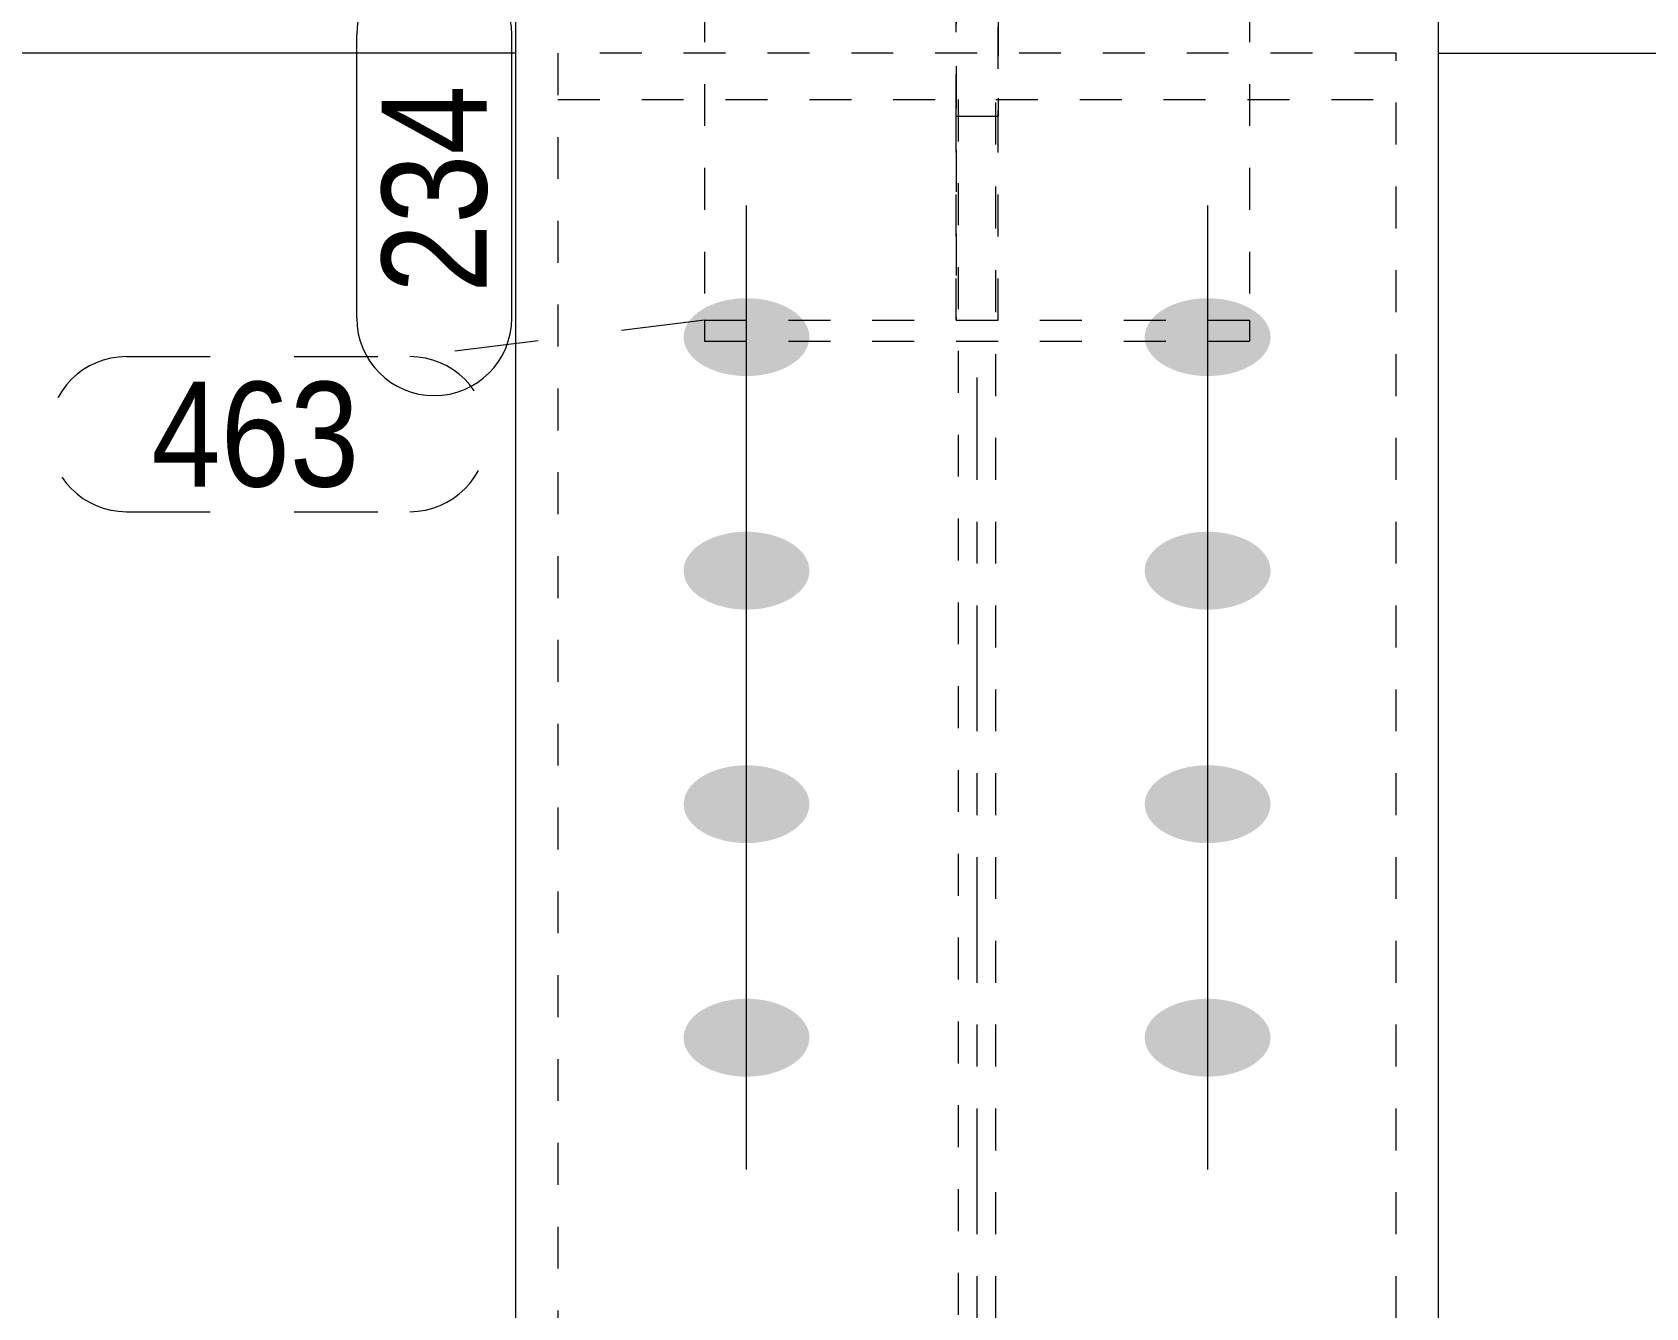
# Model space of a CAD drawing. Header units: millimetres. Extents: x 2 to 579, y 1 to 825.
# Drawn here: x 36.77 to 75.25, y 668.7 to 699.14 of the extents above; entities that cross this region are included whole.
import ezdxf

# ---------------------------------------------------------------- set-up
doc = ezdxf.new("R2010")
doc.units = ezdxf.units.MM
for name, pattern in [('XKITLINE00', [0]), ('XKITLINE01', [4, 1, -1, 1, -1]), ('XKITLINE02', [4, 2, -2]), ('XKITLINE03', [6, 3, -1, 1, -1])]:
    doc.linetypes.add(name, pattern=pattern)
for name, color, linetype, lineweight in [('Bolt', 3, 'Continuous', 0), ('Dimensions', 7, 'Continuous', 0), ('Part', 2, 'Continuous', 0), ('PartMark', 7, 'Continuous', 0)]:
    doc.layers.add(name, color=color, linetype=linetype, lineweight=lineweight)
doc.styles.add('ARIAL', font='ARIAL.TTF')

# ---------------------------------------------------------------- blocks, each defined once
blk = doc.blocks.new('*A46')
at = {"layer": 'Bolt'}
for points in [[(53.768, 690.932), (53.731, 690.933), (53.694, 690.935), (53.658, 690.937), (53.621, 690.939), (53.585, 690.942), (53.548, 690.946), (53.512, 690.95), (53.476, 690.955), (53.44, 690.96), (53.405, 690.966), (53.369, 690.972), (53.334, 690.979), (53.299, 690.986), (53.265, 690.994), (53.231, 691.003), (53.197, 691.012), (53.163, 691.021), (53.13, 691.031), (53.098, 691.042), (53.065, 691.053), (53.034, 691.064), (53.002, 691.076), (52.971, 691.089), (52.941, 691.102), (52.911, 691.115), (52.882, 691.129), (52.853, 691.143), (52.825, 691.158), (52.797, 691.173), (52.77, 691.188), (52.744, 691.204), (52.718, 691.22), (52.693, 691.237), (52.669, 691.254), (52.645, 691.272), (52.622, 691.289), (52.6, 691.308), (52.578, 691.326), (52.557, 691.345), (52.537, 691.364), (52.518, 691.383), (52.5, 691.403), (52.482, 691.423), (52.465, 691.443), (52.449, 691.464), (52.433, 691.484), (52.419, 691.505), (52.405, 691.527), (52.392, 691.548), (52.38, 691.57), (52.369, 691.591), (52.359, 691.613), (52.35, 691.635), (52.341, 691.657), (52.333, 691.68), (52.327, 691.702), (52.321, 691.725), (52.316, 691.747), (52.312, 691.77), (52.309, 691.792), (52.306, 691.815), (52.305, 691.838), (52.305, 691.861), (52.305, 691.884), (52.306, 691.906), (52.309, 691.929), (52.312, 691.952), (52.316, 691.974), (52.321, 691.997), (52.327, 692.02), (52.333, 692.042), (52.341, 692.064), (52.35, 692.086), (52.359, 692.108), (52.369, 692.13), (52.38, 692.152), (52.392, 692.174), (52.405, 692.195), (52.419, 692.216), (52.433, 692.237), (52.449, 692.258), (52.465, 692.278), (52.482, 692.299), (52.5, 692.319), (52.518, 692.338), (52.537, 692.358), (52.557, 692.377), (52.578, 692.396), (52.6, 692.414), (52.622, 692.432), (52.645, 692.45), (52.669, 692.467), (52.693, 692.484), (52.718, 692.501), (52.744, 692.517), (52.77, 692.533), (52.797, 692.549), (52.825, 692.564), (52.853, 692.579), (52.882, 692.593), (52.911, 692.607), (52.941, 692.62), (52.971, 692.633), (53.002, 692.645), (53.034, 692.657), (53.065, 692.669), (53.098, 692.68), (53.13, 692.69), (53.163, 692.7), (53.197, 692.71), (53.231, 692.719), (53.265, 692.727), (53.299, 692.735), (53.334, 692.743), (53.369, 692.749), (53.405, 692.756), (53.44, 692.762), (53.476, 692.767), (53.512, 692.772), (53.548, 692.776), (53.585, 692.779), (53.621, 692.782), (53.658, 692.785), (53.694, 692.787), (53.731, 692.788), (53.768, 692.789), (53.805, 692.789), (53.841, 692.789), (53.878, 692.788), (53.915, 692.787), (53.952, 692.785), (53.988, 692.782), (54.025, 692.779), (54.061, 692.776), (54.097, 692.772), (54.133, 692.767), (54.169, 692.762), (54.205, 692.756), (54.24, 692.749), (54.275, 692.743), (54.31, 692.735), (54.345, 692.727), (54.379, 692.719), (54.413, 692.71), (54.446, 692.7), (54.479, 692.69), (54.512, 692.68), (54.544, 692.669), (54.576, 692.657), (54.607, 692.645), (54.638, 692.633), (54.668, 692.62), (54.698, 692.607), (54.728, 692.593), (54.756, 692.579), (54.784, 692.564), (54.812, 692.549), (54.839, 692.533), (54.865, 692.517), (54.891, 692.501), (54.916, 692.484), (54.94, 692.467), (54.964, 692.45), (54.987, 692.432), (55.009, 692.414), (55.031, 692.396), (55.052, 692.377), (55.072, 692.358), (55.091, 692.338), (55.11, 692.319), (55.128, 692.299), (55.145, 692.278), (55.161, 692.258), (55.176, 692.237), (55.19, 692.216), (55.204, 692.195), (55.217, 692.174), (55.229, 692.152), (55.24, 692.13), (55.25, 692.108), (55.26, 692.086), (55.268, 692.064), (55.276, 692.042), (55.283, 692.02), (55.288, 691.997), (55.293, 691.974), (55.297, 691.952), (55.301, 691.929), (55.303, 691.906), (55.304, 691.884), (55.305, 691.861), (55.304, 691.838), (55.303, 691.815), (55.301, 691.792), (55.297, 691.77), (55.293, 691.747), (55.288, 691.725), (55.283, 691.702), (55.276, 691.68), (55.268, 691.657), (55.26, 691.635), (55.25, 691.613), (55.24, 691.591), (55.229, 691.57), (55.217, 691.548), (55.204, 691.527), (55.19, 691.505), (55.176, 691.484), (55.161, 691.464), (55.145, 691.443), (55.128, 691.423), (55.11, 691.403), (55.091, 691.383), (55.072, 691.364), (55.052, 691.345), (55.031, 691.326), (55.009, 691.308), (54.987, 691.289), (54.964, 691.272), (54.94, 691.254), (54.916, 691.237), (54.891, 691.22), (54.865, 691.204), (54.839, 691.188), (54.812, 691.173), (54.784, 691.158), (54.756, 691.143), (54.728, 691.129), (54.698, 691.115), (54.668, 691.102), (54.638, 691.089), (54.607, 691.076), (54.576, 691.064), (54.544, 691.053), (54.512, 691.042), (54.479, 691.031), (54.446, 691.021), (54.413, 691.012), (54.379, 691.003), (54.345, 690.994), (54.31, 690.986), (54.275, 690.979), (54.24, 690.972), (54.205, 690.966), (54.169, 690.96), (54.133, 690.955), (54.097, 690.95), (54.061, 690.946), (54.025, 690.942), (53.988, 690.939), (53.952, 690.937), (53.915, 690.935), (53.878, 690.933), (53.841, 690.932), (53.805, 690.932)], [(64.768, 690.932), (64.731, 690.933), (64.694, 690.935), (64.658, 690.937), (64.621, 690.939), (64.585, 690.942), (64.548, 690.946), (64.512, 690.95), (64.476, 690.955), (64.44, 690.96), (64.405, 690.966), (64.369, 690.972), (64.334, 690.979), (64.299, 690.986), (64.265, 690.994), (64.231, 691.003), (64.197, 691.012), (64.163, 691.021), (64.13, 691.031), (64.098, 691.042), (64.065, 691.053), (64.034, 691.064), (64.002, 691.076), (63.971, 691.089), (63.941, 691.102), (63.911, 691.115), (63.882, 691.129), (63.853, 691.143), (63.825, 691.158), (63.797, 691.173), (63.77, 691.188), (63.744, 691.204), (63.718, 691.22), (63.693, 691.237), (63.669, 691.254), (63.645, 691.272), (63.622, 691.289), (63.6, 691.308), (63.578, 691.326), (63.557, 691.345), (63.537, 691.364), (63.518, 691.383), (63.5, 691.403), (63.482, 691.423), (63.465, 691.443), (63.449, 691.464), (63.433, 691.484), (63.419, 691.505), (63.405, 691.527), (63.392, 691.548), (63.38, 691.57), (63.369, 691.591), (63.359, 691.613), (63.35, 691.635), (63.341, 691.657), (63.333, 691.68), (63.327, 691.702), (63.321, 691.725), (63.316, 691.747), (63.312, 691.77), (63.309, 691.792), (63.306, 691.815), (63.305, 691.838), (63.305, 691.861), (63.305, 691.884), (63.306, 691.906), (63.309, 691.929), (63.312, 691.952), (63.316, 691.974), (63.321, 691.997), (63.327, 692.02), (63.333, 692.042), (63.341, 692.064), (63.35, 692.086), (63.359, 692.108), (63.369, 692.13), (63.38, 692.152), (63.392, 692.174), (63.405, 692.195), (63.419, 692.216), (63.433, 692.237), (63.449, 692.258), (63.465, 692.278), (63.482, 692.299), (63.5, 692.319), (63.518, 692.338), (63.537, 692.358), (63.557, 692.377), (63.578, 692.396), (63.6, 692.414), (63.622, 692.432), (63.645, 692.45), (63.669, 692.467), (63.693, 692.484), (63.718, 692.501), (63.744, 692.517), (63.77, 692.533), (63.797, 692.549), (63.825, 692.564), (63.853, 692.579), (63.882, 692.593), (63.911, 692.607), (63.941, 692.62), (63.971, 692.633), (64.002, 692.645), (64.034, 692.657), (64.065, 692.669), (64.098, 692.68), (64.13, 692.69), (64.163, 692.7), (64.197, 692.71), (64.231, 692.719), (64.265, 692.727), (64.299, 692.735), (64.334, 692.743), (64.369, 692.749), (64.405, 692.756), (64.44, 692.762), (64.476, 692.767), (64.512, 692.772), (64.548, 692.776), (64.585, 692.779), (64.621, 692.782), (64.658, 692.785), (64.694, 692.787), (64.731, 692.788), (64.768, 692.789), (64.805, 692.789), (64.841, 692.789), (64.878, 692.788), (64.915, 692.787), (64.952, 692.785), (64.988, 692.782), (65.025, 692.779), (65.061, 692.776), (65.097, 692.772), (65.133, 692.767), (65.169, 692.762), (65.205, 692.756), (65.24, 692.749), (65.275, 692.743), (65.31, 692.735), (65.345, 692.727), (65.379, 692.719), (65.413, 692.71), (65.446, 692.7), (65.479, 692.69), (65.512, 692.68), (65.544, 692.669), (65.576, 692.657), (65.607, 692.645), (65.638, 692.633), (65.668, 692.62), (65.698, 692.607), (65.728, 692.593), (65.756, 692.579), (65.784, 692.564), (65.812, 692.549), (65.839, 692.533), (65.865, 692.517), (65.891, 692.501), (65.916, 692.484), (65.94, 692.467), (65.964, 692.45), (65.987, 692.432), (66.009, 692.414), (66.031, 692.396), (66.052, 692.377), (66.072, 692.358), (66.091, 692.338), (66.11, 692.319), (66.128, 692.299), (66.145, 692.278), (66.161, 692.258), (66.176, 692.237), (66.19, 692.216), (66.204, 692.195), (66.217, 692.174), (66.229, 692.152), (66.24, 692.13), (66.25, 692.108), (66.26, 692.086), (66.268, 692.064), (66.276, 692.042), (66.283, 692.02), (66.288, 691.997), (66.293, 691.974), (66.297, 691.952), (66.301, 691.929), (66.303, 691.906), (66.304, 691.884), (66.305, 691.861), (66.304, 691.838), (66.303, 691.815), (66.301, 691.792), (66.297, 691.77), (66.293, 691.747), (66.288, 691.725), (66.283, 691.702), (66.276, 691.68), (66.268, 691.657), (66.26, 691.635), (66.25, 691.613), (66.24, 691.591), (66.229, 691.57), (66.217, 691.548), (66.204, 691.527), (66.19, 691.505), (66.176, 691.484), (66.161, 691.464), (66.145, 691.443), (66.128, 691.423), (66.11, 691.403), (66.091, 691.383), (66.072, 691.364), (66.052, 691.345), (66.031, 691.326), (66.009, 691.308), (65.987, 691.289), (65.964, 691.272), (65.94, 691.254), (65.916, 691.237), (65.891, 691.22), (65.865, 691.204), (65.839, 691.188), (65.812, 691.173), (65.784, 691.158), (65.756, 691.143), (65.728, 691.129), (65.698, 691.115), (65.668, 691.102), (65.638, 691.089), (65.607, 691.076), (65.576, 691.064), (65.544, 691.053), (65.512, 691.042), (65.479, 691.031), (65.446, 691.021), (65.413, 691.012), (65.379, 691.003), (65.345, 690.994), (65.31, 690.986), (65.275, 690.979), (65.24, 690.972), (65.205, 690.966), (65.169, 690.96), (65.133, 690.955), (65.097, 690.95), (65.061, 690.946), (65.025, 690.942), (64.988, 690.939), (64.952, 690.937), (64.915, 690.935), (64.878, 690.933), (64.841, 690.932), (64.805, 690.932)], [(53.768, 685.361), (53.731, 685.361), (53.694, 685.363), (53.658, 685.365), (53.621, 685.367), (53.585, 685.37), (53.548, 685.374), (53.512, 685.378), (53.476, 685.383), (53.44, 685.388), (53.405, 685.394), (53.369, 685.4), (53.334, 685.407), (53.299, 685.415), (53.265, 685.423), (53.231, 685.431), (53.197, 685.44), (53.163, 685.449), (53.13, 685.459), (53.098, 685.47), (53.065, 685.481), (53.034, 685.492), (53.002, 685.504), (52.971, 685.517), (52.941, 685.53), (52.911, 685.543), (52.882, 685.557), (52.853, 685.571), (52.825, 685.586), (52.797, 685.601), (52.77, 685.616), (52.744, 685.632), (52.718, 685.649), (52.693, 685.665), (52.669, 685.682), (52.645, 685.7), (52.622, 685.718), (52.6, 685.736), (52.578, 685.754), (52.557, 685.773), (52.537, 685.792), (52.518, 685.812), (52.5, 685.831), (52.482, 685.851), (52.465, 685.871), (52.449, 685.892), (52.433, 685.913), (52.419, 685.934), (52.405, 685.955), (52.392, 685.976), (52.38, 685.998), (52.369, 686.019), (52.359, 686.041), (52.35, 686.063), (52.341, 686.085), (52.333, 686.108), (52.327, 686.13), (52.321, 686.153), (52.316, 686.175), (52.312, 686.198), (52.309, 686.221), (52.306, 686.243), (52.305, 686.266), (52.305, 686.289), (52.305, 686.312), (52.306, 686.334), (52.309, 686.357), (52.312, 686.38), (52.316, 686.403), (52.321, 686.425), (52.327, 686.448), (52.333, 686.47), (52.341, 686.492), (52.35, 686.515), (52.359, 686.537), (52.369, 686.559), (52.38, 686.58), (52.392, 686.602), (52.405, 686.623), (52.419, 686.644), (52.433, 686.665), (52.449, 686.686), (52.465, 686.706), (52.482, 686.727), (52.5, 686.747), (52.518, 686.766), (52.537, 686.786), (52.557, 686.805), (52.578, 686.824), (52.6, 686.842), (52.622, 686.86), (52.645, 686.878), (52.669, 686.895), (52.693, 686.913), (52.718, 686.929), (52.744, 686.946), (52.77, 686.962), (52.797, 686.977), (52.825, 686.992), (52.853, 687.007), (52.882, 687.021), (52.911, 687.035), (52.941, 687.048), (52.971, 687.061), (53.002, 687.074), (53.034, 687.085), (53.065, 687.097), (53.098, 687.108), (53.13, 687.118), (53.163, 687.128), (53.197, 687.138), (53.231, 687.147), (53.265, 687.155), (53.299, 687.163), (53.334, 687.171), (53.369, 687.178), (53.405, 687.184), (53.44, 687.19), (53.476, 687.195), (53.512, 687.2), (53.548, 687.204), (53.585, 687.208), (53.621, 687.211), (53.658, 687.213), (53.694, 687.215), (53.731, 687.216), (53.768, 687.217), (53.805, 687.218), (53.841, 687.217), (53.878, 687.216), (53.915, 687.215), (53.952, 687.213), (53.988, 687.211), (54.025, 687.208), (54.061, 687.204), (54.097, 687.2), (54.133, 687.195), (54.169, 687.19), (54.205, 687.184), (54.24, 687.178), (54.275, 687.171), (54.31, 687.163), (54.345, 687.155), (54.379, 687.147), (54.413, 687.138), (54.446, 687.128), (54.479, 687.118), (54.512, 687.108), (54.544, 687.097), (54.576, 687.085), (54.607, 687.074), (54.638, 687.061), (54.668, 687.048), (54.698, 687.035), (54.728, 687.021), (54.756, 687.007), (54.784, 686.992), (54.812, 686.977), (54.839, 686.962), (54.865, 686.946), (54.891, 686.929), (54.916, 686.913), (54.94, 686.895), (54.964, 686.878), (54.987, 686.86), (55.009, 686.842), (55.031, 686.824), (55.052, 686.805), (55.072, 686.786), (55.091, 686.766), (55.11, 686.747), (55.128, 686.727), (55.145, 686.706), (55.161, 686.686), (55.176, 686.665), (55.19, 686.644), (55.204, 686.623), (55.217, 686.602), (55.229, 686.58), (55.24, 686.559), (55.25, 686.537), (55.26, 686.515), (55.268, 686.492), (55.276, 686.47), (55.283, 686.448), (55.288, 686.425), (55.293, 686.403), (55.297, 686.38), (55.301, 686.357), (55.303, 686.334), (55.304, 686.312), (55.305, 686.289), (55.304, 686.266), (55.303, 686.243), (55.301, 686.221), (55.297, 686.198), (55.293, 686.175), (55.288, 686.153), (55.283, 686.13), (55.276, 686.108), (55.268, 686.085), (55.26, 686.063), (55.25, 686.041), (55.24, 686.019), (55.229, 685.998), (55.217, 685.976), (55.204, 685.955), (55.19, 685.934), (55.176, 685.913), (55.161, 685.892), (55.145, 685.871), (55.128, 685.851), (55.11, 685.831), (55.091, 685.812), (55.072, 685.792), (55.052, 685.773), (55.031, 685.754), (55.009, 685.736), (54.987, 685.718), (54.964, 685.7), (54.94, 685.682), (54.916, 685.665), (54.891, 685.649), (54.865, 685.632), (54.839, 685.616), (54.812, 685.601), (54.784, 685.586), (54.756, 685.571), (54.728, 685.557), (54.698, 685.543), (54.668, 685.53), (54.638, 685.517), (54.607, 685.504), (54.576, 685.492), (54.544, 685.481), (54.512, 685.47), (54.479, 685.459), (54.446, 685.449), (54.413, 685.44), (54.379, 685.431), (54.345, 685.423), (54.31, 685.415), (54.275, 685.407), (54.24, 685.4), (54.205, 685.394), (54.169, 685.388), (54.133, 685.383), (54.097, 685.378), (54.061, 685.374), (54.025, 685.37), (53.988, 685.367), (53.952, 685.365), (53.915, 685.363), (53.878, 685.361), (53.841, 685.361), (53.805, 685.36)], [(64.768, 685.361), (64.731, 685.361), (64.694, 685.363), (64.658, 685.365), (64.621, 685.367), (64.585, 685.37), (64.548, 685.374), (64.512, 685.378), (64.476, 685.383), (64.44, 685.388), (64.405, 685.394), (64.369, 685.4), (64.334, 685.407), (64.299, 685.415), (64.265, 685.423), (64.231, 685.431), (64.197, 685.44), (64.163, 685.449), (64.13, 685.459), (64.098, 685.47), (64.065, 685.481), (64.034, 685.492), (64.002, 685.504), (63.971, 685.517), (63.941, 685.53), (63.911, 685.543), (63.882, 685.557), (63.853, 685.571), (63.825, 685.586), (63.797, 685.601), (63.77, 685.616), (63.744, 685.632), (63.718, 685.649), (63.693, 685.665), (63.669, 685.682), (63.645, 685.7), (63.622, 685.718), (63.6, 685.736), (63.578, 685.754), (63.557, 685.773), (63.537, 685.792), (63.518, 685.812), (63.5, 685.831), (63.482, 685.851), (63.465, 685.871), (63.449, 685.892), (63.433, 685.913), (63.419, 685.934), (63.405, 685.955), (63.392, 685.976), (63.38, 685.998), (63.369, 686.019), (63.359, 686.041), (63.35, 686.063), (63.341, 686.085), (63.333, 686.108), (63.327, 686.13), (63.321, 686.153), (63.316, 686.175), (63.312, 686.198), (63.309, 686.221), (63.306, 686.243), (63.305, 686.266), (63.305, 686.289), (63.305, 686.312), (63.306, 686.334), (63.309, 686.357), (63.312, 686.38), (63.316, 686.403), (63.321, 686.425), (63.327, 686.448), (63.333, 686.47), (63.341, 686.492), (63.35, 686.515), (63.359, 686.537), (63.369, 686.559), (63.38, 686.58), (63.392, 686.602), (63.405, 686.623), (63.419, 686.644), (63.433, 686.665), (63.449, 686.686), (63.465, 686.706), (63.482, 686.727), (63.5, 686.747), (63.518, 686.766), (63.537, 686.786), (63.557, 686.805), (63.578, 686.824), (63.6, 686.842), (63.622, 686.86), (63.645, 686.878), (63.669, 686.895), (63.693, 686.913), (63.718, 686.929), (63.744, 686.946), (63.77, 686.962), (63.797, 686.977), (63.825, 686.992), (63.853, 687.007), (63.882, 687.021), (63.911, 687.035), (63.941, 687.048), (63.971, 687.061), (64.002, 687.074), (64.034, 687.085), (64.065, 687.097), (64.098, 687.108), (64.13, 687.118), (64.163, 687.128), (64.197, 687.138), (64.231, 687.147), (64.265, 687.155), (64.299, 687.163), (64.334, 687.171), (64.369, 687.178), (64.405, 687.184), (64.44, 687.19), (64.476, 687.195), (64.512, 687.2), (64.548, 687.204), (64.585, 687.208), (64.621, 687.211), (64.658, 687.213), (64.694, 687.215), (64.731, 687.216), (64.768, 687.217), (64.805, 687.218), (64.841, 687.217), (64.878, 687.216), (64.915, 687.215), (64.952, 687.213), (64.988, 687.211), (65.025, 687.208), (65.061, 687.204), (65.097, 687.2), (65.133, 687.195), (65.169, 687.19), (65.205, 687.184), (65.24, 687.178), (65.275, 687.171), (65.31, 687.163), (65.345, 687.155), (65.379, 687.147), (65.413, 687.138), (65.446, 687.128), (65.479, 687.118), (65.512, 687.108), (65.544, 687.097), (65.576, 687.085), (65.607, 687.074), (65.638, 687.061), (65.668, 687.048), (65.698, 687.035), (65.728, 687.021), (65.756, 687.007), (65.784, 686.992), (65.812, 686.977), (65.839, 686.962), (65.865, 686.946), (65.891, 686.929), (65.916, 686.913), (65.94, 686.895), (65.964, 686.878), (65.987, 686.86), (66.009, 686.842), (66.031, 686.824), (66.052, 686.805), (66.072, 686.786), (66.091, 686.766), (66.11, 686.747), (66.128, 686.727), (66.145, 686.706), (66.161, 686.686), (66.176, 686.665), (66.19, 686.644), (66.204, 686.623), (66.217, 686.602), (66.229, 686.58), (66.24, 686.559), (66.25, 686.537), (66.26, 686.515), (66.268, 686.492), (66.276, 686.47), (66.283, 686.448), (66.288, 686.425), (66.293, 686.403), (66.297, 686.38), (66.301, 686.357), (66.303, 686.334), (66.304, 686.312), (66.305, 686.289), (66.304, 686.266), (66.303, 686.243), (66.301, 686.221), (66.297, 686.198), (66.293, 686.175), (66.288, 686.153), (66.283, 686.13), (66.276, 686.108), (66.268, 686.085), (66.26, 686.063), (66.25, 686.041), (66.24, 686.019), (66.229, 685.998), (66.217, 685.976), (66.204, 685.955), (66.19, 685.934), (66.176, 685.913), (66.161, 685.892), (66.145, 685.871), (66.128, 685.851), (66.11, 685.831), (66.091, 685.812), (66.072, 685.792), (66.052, 685.773), (66.031, 685.754), (66.009, 685.736), (65.987, 685.718), (65.964, 685.7), (65.94, 685.682), (65.916, 685.665), (65.891, 685.649), (65.865, 685.632), (65.839, 685.616), (65.812, 685.601), (65.784, 685.586), (65.756, 685.571), (65.728, 685.557), (65.698, 685.543), (65.668, 685.53), (65.638, 685.517), (65.607, 685.504), (65.576, 685.492), (65.544, 685.481), (65.512, 685.47), (65.479, 685.459), (65.446, 685.449), (65.413, 685.44), (65.379, 685.431), (65.345, 685.423), (65.31, 685.415), (65.275, 685.407), (65.24, 685.4), (65.205, 685.394), (65.169, 685.388), (65.133, 685.383), (65.097, 685.378), (65.061, 685.374), (65.025, 685.37), (64.988, 685.367), (64.952, 685.365), (64.915, 685.363), (64.878, 685.361), (64.841, 685.361), (64.805, 685.36)], [(53.768, 679.789), (53.731, 679.79), (53.694, 679.791), (53.658, 679.793), (53.621, 679.795), (53.585, 679.798), (53.548, 679.802), (53.512, 679.806), (53.476, 679.811), (53.44, 679.816), (53.405, 679.822), (53.369, 679.828), (53.334, 679.835), (53.299, 679.843), (53.265, 679.851), (53.231, 679.859), (53.197, 679.868), (53.163, 679.878), (53.13, 679.888), (53.098, 679.898), (53.065, 679.909), (53.034, 679.921), (53.002, 679.932), (52.971, 679.945), (52.941, 679.958), (52.911, 679.971), (52.882, 679.985), (52.853, 679.999), (52.825, 680.014), (52.797, 680.029), (52.77, 680.044), (52.744, 680.06), (52.718, 680.077), (52.693, 680.093), (52.669, 680.11), (52.645, 680.128), (52.622, 680.146), (52.6, 680.164), (52.578, 680.182), (52.557, 680.201), (52.537, 680.22), (52.518, 680.24), (52.5, 680.259), (52.482, 680.279), (52.465, 680.3), (52.449, 680.32), (52.433, 680.341), (52.419, 680.362), (52.405, 680.383), (52.392, 680.404), (52.38, 680.426), (52.369, 680.447), (52.359, 680.469), (52.35, 680.491), (52.341, 680.514), (52.333, 680.536), (52.327, 680.558), (52.321, 680.581), (52.316, 680.603), (52.312, 680.626), (52.309, 680.649), (52.306, 680.671), (52.305, 680.694), (52.305, 680.717), (52.305, 680.74), (52.306, 680.763), (52.309, 680.785), (52.312, 680.808), (52.316, 680.831), (52.321, 680.853), (52.327, 680.876), (52.333, 680.898), (52.341, 680.921), (52.35, 680.943), (52.359, 680.965), (52.369, 680.987), (52.38, 681.008), (52.392, 681.03), (52.405, 681.051), (52.419, 681.072), (52.433, 681.093), (52.449, 681.114), (52.465, 681.135), (52.482, 681.155), (52.5, 681.175), (52.518, 681.194), (52.537, 681.214), (52.557, 681.233), (52.578, 681.252), (52.6, 681.27), (52.622, 681.288), (52.645, 681.306), (52.669, 681.324), (52.693, 681.341), (52.718, 681.357), (52.744, 681.374), (52.77, 681.39), (52.797, 681.405), (52.825, 681.42), (52.853, 681.435), (52.882, 681.449), (52.911, 681.463), (52.941, 681.476), (52.971, 681.489), (53.002, 681.502), (53.034, 681.514), (53.065, 681.525), (53.098, 681.536), (53.13, 681.547), (53.163, 681.557), (53.197, 681.566), (53.231, 681.575), (53.265, 681.583), (53.299, 681.591), (53.334, 681.599), (53.369, 681.606), (53.405, 681.612), (53.44, 681.618), (53.476, 681.623), (53.512, 681.628), (53.548, 681.632), (53.585, 681.636), (53.621, 681.639), (53.658, 681.641), (53.694, 681.643), (53.731, 681.645), (53.768, 681.645), (53.805, 681.646), (53.841, 681.645), (53.878, 681.645), (53.915, 681.643), (53.952, 681.641), (53.988, 681.639), (54.025, 681.636), (54.061, 681.632), (54.097, 681.628), (54.133, 681.623), (54.169, 681.618), (54.205, 681.612), (54.24, 681.606), (54.275, 681.599), (54.31, 681.591), (54.345, 681.583), (54.379, 681.575), (54.413, 681.566), (54.446, 681.557), (54.479, 681.547), (54.512, 681.536), (54.544, 681.525), (54.576, 681.514), (54.607, 681.502), (54.638, 681.489), (54.668, 681.476), (54.698, 681.463), (54.728, 681.449), (54.756, 681.435), (54.784, 681.42), (54.812, 681.405), (54.839, 681.39), (54.865, 681.374), (54.891, 681.357), (54.916, 681.341), (54.94, 681.324), (54.964, 681.306), (54.987, 681.288), (55.009, 681.27), (55.031, 681.252), (55.052, 681.233), (55.072, 681.214), (55.091, 681.194), (55.11, 681.175), (55.128, 681.155), (55.145, 681.135), (55.161, 681.114), (55.176, 681.093), (55.19, 681.072), (55.204, 681.051), (55.217, 681.03), (55.229, 681.008), (55.24, 680.987), (55.25, 680.965), (55.26, 680.943), (55.268, 680.921), (55.276, 680.898), (55.283, 680.876), (55.288, 680.853), (55.293, 680.831), (55.297, 680.808), (55.301, 680.785), (55.303, 680.763), (55.304, 680.74), (55.305, 680.717), (55.304, 680.694), (55.303, 680.671), (55.301, 680.649), (55.297, 680.626), (55.293, 680.603), (55.288, 680.581), (55.283, 680.558), (55.276, 680.536), (55.268, 680.514), (55.26, 680.491), (55.25, 680.469), (55.24, 680.447), (55.229, 680.426), (55.217, 680.404), (55.204, 680.383), (55.19, 680.362), (55.176, 680.341), (55.161, 680.32), (55.145, 680.3), (55.128, 680.279), (55.11, 680.259), (55.091, 680.24), (55.072, 680.22), (55.052, 680.201), (55.031, 680.182), (55.009, 680.164), (54.987, 680.146), (54.964, 680.128), (54.94, 680.11), (54.916, 680.093), (54.891, 680.077), (54.865, 680.06), (54.839, 680.044), (54.812, 680.029), (54.784, 680.014), (54.756, 679.999), (54.728, 679.985), (54.698, 679.971), (54.668, 679.958), (54.638, 679.945), (54.607, 679.932), (54.576, 679.921), (54.544, 679.909), (54.512, 679.898), (54.479, 679.888), (54.446, 679.878), (54.413, 679.868), (54.379, 679.859), (54.345, 679.851), (54.31, 679.843), (54.275, 679.835), (54.24, 679.828), (54.205, 679.822), (54.169, 679.816), (54.133, 679.811), (54.097, 679.806), (54.061, 679.802), (54.025, 679.798), (53.988, 679.795), (53.952, 679.793), (53.915, 679.791), (53.878, 679.79), (53.841, 679.789), (53.805, 679.788)], [(64.768, 679.789), (64.731, 679.79), (64.694, 679.791), (64.658, 679.793), (64.621, 679.795), (64.585, 679.798), (64.548, 679.802), (64.512, 679.806), (64.476, 679.811), (64.44, 679.816), (64.405, 679.822), (64.369, 679.828), (64.334, 679.835), (64.299, 679.843), (64.265, 679.851), (64.231, 679.859), (64.197, 679.868), (64.163, 679.878), (64.13, 679.888), (64.098, 679.898), (64.065, 679.909), (64.034, 679.921), (64.002, 679.932), (63.971, 679.945), (63.941, 679.958), (63.911, 679.971), (63.882, 679.985), (63.853, 679.999), (63.825, 680.014), (63.797, 680.029), (63.77, 680.044), (63.744, 680.06), (63.718, 680.077), (63.693, 680.093), (63.669, 680.11), (63.645, 680.128), (63.622, 680.146), (63.6, 680.164), (63.578, 680.182), (63.557, 680.201), (63.537, 680.22), (63.518, 680.24), (63.5, 680.259), (63.482, 680.279), (63.465, 680.3), (63.449, 680.32), (63.433, 680.341), (63.419, 680.362), (63.405, 680.383), (63.392, 680.404), (63.38, 680.426), (63.369, 680.447), (63.359, 680.469), (63.35, 680.491), (63.341, 680.514), (63.333, 680.536), (63.327, 680.558), (63.321, 680.581), (63.316, 680.603), (63.312, 680.626), (63.309, 680.649), (63.306, 680.671), (63.305, 680.694), (63.305, 680.717), (63.305, 680.74), (63.306, 680.763), (63.309, 680.785), (63.312, 680.808), (63.316, 680.831), (63.321, 680.853), (63.327, 680.876), (63.333, 680.898), (63.341, 680.921), (63.35, 680.943), (63.359, 680.965), (63.369, 680.987), (63.38, 681.008), (63.392, 681.03), (63.405, 681.051), (63.419, 681.072), (63.433, 681.093), (63.449, 681.114), (63.465, 681.135), (63.482, 681.155), (63.5, 681.175), (63.518, 681.194), (63.537, 681.214), (63.557, 681.233), (63.578, 681.252), (63.6, 681.27), (63.622, 681.288), (63.645, 681.306), (63.669, 681.324), (63.693, 681.341), (63.718, 681.357), (63.744, 681.374), (63.77, 681.39), (63.797, 681.405), (63.825, 681.42), (63.853, 681.435), (63.882, 681.449), (63.911, 681.463), (63.941, 681.476), (63.971, 681.489), (64.002, 681.502), (64.034, 681.514), (64.065, 681.525), (64.098, 681.536), (64.13, 681.547), (64.163, 681.557), (64.197, 681.566), (64.231, 681.575), (64.265, 681.583), (64.299, 681.591), (64.334, 681.599), (64.369, 681.606), (64.405, 681.612), (64.44, 681.618), (64.476, 681.623), (64.512, 681.628), (64.548, 681.632), (64.585, 681.636), (64.621, 681.639), (64.658, 681.641), (64.694, 681.643), (64.731, 681.645), (64.768, 681.645), (64.805, 681.646), (64.841, 681.645), (64.878, 681.645), (64.915, 681.643), (64.952, 681.641), (64.988, 681.639), (65.025, 681.636), (65.061, 681.632), (65.097, 681.628), (65.133, 681.623), (65.169, 681.618), (65.205, 681.612), (65.24, 681.606), (65.275, 681.599), (65.31, 681.591), (65.345, 681.583), (65.379, 681.575), (65.413, 681.566), (65.446, 681.557), (65.479, 681.547), (65.512, 681.536), (65.544, 681.525), (65.576, 681.514), (65.607, 681.502), (65.638, 681.489), (65.668, 681.476), (65.698, 681.463), (65.728, 681.449), (65.756, 681.435), (65.784, 681.42), (65.812, 681.405), (65.839, 681.39), (65.865, 681.374), (65.891, 681.357), (65.916, 681.341), (65.94, 681.324), (65.964, 681.306), (65.987, 681.288), (66.009, 681.27), (66.031, 681.252), (66.052, 681.233), (66.072, 681.214), (66.091, 681.194), (66.11, 681.175), (66.128, 681.155), (66.145, 681.135), (66.161, 681.114), (66.176, 681.093), (66.19, 681.072), (66.204, 681.051), (66.217, 681.03), (66.229, 681.008), (66.24, 680.987), (66.25, 680.965), (66.26, 680.943), (66.268, 680.921), (66.276, 680.898), (66.283, 680.876), (66.288, 680.853), (66.293, 680.831), (66.297, 680.808), (66.301, 680.785), (66.303, 680.763), (66.304, 680.74), (66.305, 680.717), (66.304, 680.694), (66.303, 680.671), (66.301, 680.649), (66.297, 680.626), (66.293, 680.603), (66.288, 680.581), (66.283, 680.558), (66.276, 680.536), (66.268, 680.514), (66.26, 680.491), (66.25, 680.469), (66.24, 680.447), (66.229, 680.426), (66.217, 680.404), (66.204, 680.383), (66.19, 680.362), (66.176, 680.341), (66.161, 680.32), (66.145, 680.3), (66.128, 680.279), (66.11, 680.259), (66.091, 680.24), (66.072, 680.22), (66.052, 680.201), (66.031, 680.182), (66.009, 680.164), (65.987, 680.146), (65.964, 680.128), (65.94, 680.11), (65.916, 680.093), (65.891, 680.077), (65.865, 680.06), (65.839, 680.044), (65.812, 680.029), (65.784, 680.014), (65.756, 679.999), (65.728, 679.985), (65.698, 679.971), (65.668, 679.958), (65.638, 679.945), (65.607, 679.932), (65.576, 679.921), (65.544, 679.909), (65.512, 679.898), (65.479, 679.888), (65.446, 679.878), (65.413, 679.868), (65.379, 679.859), (65.345, 679.851), (65.31, 679.843), (65.275, 679.835), (65.24, 679.828), (65.205, 679.822), (65.169, 679.816), (65.133, 679.811), (65.097, 679.806), (65.061, 679.802), (65.025, 679.798), (64.988, 679.795), (64.952, 679.793), (64.915, 679.791), (64.878, 679.79), (64.841, 679.789), (64.805, 679.788)], [(53.768, 674.217), (53.731, 674.218), (53.694, 674.219), (53.658, 674.221), (53.621, 674.224), (53.585, 674.227), (53.548, 674.23), (53.512, 674.234), (53.476, 674.239), (53.44, 674.244), (53.405, 674.25), (53.369, 674.257), (53.334, 674.263), (53.299, 674.271), (53.265, 674.279), (53.231, 674.287), (53.197, 674.296), (53.163, 674.306), (53.13, 674.316), (53.098, 674.326), (53.065, 674.337), (53.034, 674.349), (53.002, 674.361), (52.971, 674.373), (52.941, 674.386), (52.911, 674.399), (52.882, 674.413), (52.853, 674.427), (52.825, 674.442), (52.797, 674.457), (52.77, 674.473), (52.744, 674.489), (52.718, 674.505), (52.693, 674.522), (52.669, 674.539), (52.645, 674.556), (52.622, 674.574), (52.6, 674.592), (52.578, 674.61), (52.557, 674.629), (52.537, 674.648), (52.518, 674.668), (52.5, 674.687), (52.482, 674.707), (52.465, 674.728), (52.449, 674.748), (52.433, 674.769), (52.419, 674.79), (52.405, 674.811), (52.392, 674.832), (52.38, 674.854), (52.369, 674.876), (52.359, 674.898), (52.35, 674.92), (52.341, 674.942), (52.333, 674.964), (52.327, 674.986), (52.321, 675.009), (52.316, 675.032), (52.312, 675.054), (52.309, 675.077), (52.306, 675.1), (52.305, 675.122), (52.305, 675.145), (52.305, 675.168), (52.306, 675.191), (52.309, 675.213), (52.312, 675.236), (52.316, 675.259), (52.321, 675.281), (52.327, 675.304), (52.333, 675.326), (52.341, 675.349), (52.35, 675.371), (52.359, 675.393), (52.369, 675.415), (52.38, 675.436), (52.392, 675.458), (52.405, 675.479), (52.419, 675.501), (52.433, 675.522), (52.449, 675.542), (52.465, 675.563), (52.482, 675.583), (52.5, 675.603), (52.518, 675.623), (52.537, 675.642), (52.557, 675.661), (52.578, 675.68), (52.6, 675.698), (52.622, 675.717), (52.645, 675.734), (52.669, 675.752), (52.693, 675.769), (52.718, 675.786), (52.744, 675.802), (52.77, 675.818), (52.797, 675.833), (52.825, 675.848), (52.853, 675.863), (52.882, 675.877), (52.911, 675.891), (52.941, 675.904), (52.971, 675.917), (53.002, 675.93), (53.034, 675.942), (53.065, 675.953), (53.098, 675.964), (53.13, 675.975), (53.163, 675.985), (53.197, 675.994), (53.231, 676.003), (53.265, 676.012), (53.299, 676.02), (53.334, 676.027), (53.369, 676.034), (53.405, 676.04), (53.44, 676.046), (53.476, 676.051), (53.512, 676.056), (53.548, 676.06), (53.585, 676.064), (53.621, 676.067), (53.658, 676.069), (53.694, 676.071), (53.731, 676.073), (53.768, 676.074), (53.805, 676.074), (53.841, 676.074), (53.878, 676.073), (53.915, 676.071), (53.952, 676.069), (53.988, 676.067), (54.025, 676.064), (54.061, 676.06), (54.097, 676.056), (54.133, 676.051), (54.169, 676.046), (54.205, 676.04), (54.24, 676.034), (54.275, 676.027), (54.31, 676.02), (54.345, 676.012), (54.379, 676.003), (54.413, 675.994), (54.446, 675.985), (54.479, 675.975), (54.512, 675.964), (54.544, 675.953), (54.576, 675.942), (54.607, 675.93), (54.638, 675.917), (54.668, 675.904), (54.698, 675.891), (54.728, 675.877), (54.756, 675.863), (54.784, 675.848), (54.812, 675.833), (54.839, 675.818), (54.865, 675.802), (54.891, 675.786), (54.916, 675.769), (54.94, 675.752), (54.964, 675.734), (54.987, 675.717), (55.009, 675.698), (55.031, 675.68), (55.052, 675.661), (55.072, 675.642), (55.091, 675.623), (55.11, 675.603), (55.128, 675.583), (55.145, 675.563), (55.161, 675.542), (55.176, 675.522), (55.19, 675.501), (55.204, 675.479), (55.217, 675.458), (55.229, 675.436), (55.24, 675.415), (55.25, 675.393), (55.26, 675.371), (55.268, 675.349), (55.276, 675.326), (55.283, 675.304), (55.288, 675.281), (55.293, 675.259), (55.297, 675.236), (55.301, 675.213), (55.303, 675.191), (55.304, 675.168), (55.305, 675.145), (55.304, 675.122), (55.303, 675.1), (55.301, 675.077), (55.297, 675.054), (55.293, 675.032), (55.288, 675.009), (55.283, 674.986), (55.276, 674.964), (55.268, 674.942), (55.26, 674.92), (55.25, 674.898), (55.24, 674.876), (55.229, 674.854), (55.217, 674.832), (55.204, 674.811), (55.19, 674.79), (55.176, 674.769), (55.161, 674.748), (55.145, 674.728), (55.128, 674.707), (55.11, 674.687), (55.091, 674.668), (55.072, 674.648), (55.052, 674.629), (55.031, 674.61), (55.009, 674.592), (54.987, 674.574), (54.964, 674.556), (54.94, 674.539), (54.916, 674.522), (54.891, 674.505), (54.865, 674.489), (54.839, 674.473), (54.812, 674.457), (54.784, 674.442), (54.756, 674.427), (54.728, 674.413), (54.698, 674.399), (54.668, 674.386), (54.638, 674.373), (54.607, 674.361), (54.576, 674.349), (54.544, 674.337), (54.512, 674.326), (54.479, 674.316), (54.446, 674.306), (54.413, 674.296), (54.379, 674.287), (54.345, 674.279), (54.31, 674.271), (54.275, 674.263), (54.24, 674.257), (54.205, 674.25), (54.169, 674.244), (54.133, 674.239), (54.097, 674.234), (54.061, 674.23), (54.025, 674.227), (53.988, 674.224), (53.952, 674.221), (53.915, 674.219), (53.878, 674.218), (53.841, 674.217), (53.805, 674.217)], [(64.768, 674.217), (64.731, 674.218), (64.694, 674.219), (64.658, 674.221), (64.621, 674.224), (64.585, 674.227), (64.548, 674.23), (64.512, 674.234), (64.476, 674.239), (64.44, 674.244), (64.405, 674.25), (64.369, 674.257), (64.334, 674.263), (64.299, 674.271), (64.265, 674.279), (64.231, 674.287), (64.197, 674.296), (64.163, 674.306), (64.13, 674.316), (64.098, 674.326), (64.065, 674.337), (64.034, 674.349), (64.002, 674.361), (63.971, 674.373), (63.941, 674.386), (63.911, 674.399), (63.882, 674.413), (63.853, 674.427), (63.825, 674.442), (63.797, 674.457), (63.77, 674.473), (63.744, 674.489), (63.718, 674.505), (63.693, 674.522), (63.669, 674.539), (63.645, 674.556), (63.622, 674.574), (63.6, 674.592), (63.578, 674.61), (63.557, 674.629), (63.537, 674.648), (63.518, 674.668), (63.5, 674.687), (63.482, 674.707), (63.465, 674.728), (63.449, 674.748), (63.433, 674.769), (63.419, 674.79), (63.405, 674.811), (63.392, 674.832), (63.38, 674.854), (63.369, 674.876), (63.359, 674.898), (63.35, 674.92), (63.341, 674.942), (63.333, 674.964), (63.327, 674.986), (63.321, 675.009), (63.316, 675.032), (63.312, 675.054), (63.309, 675.077), (63.306, 675.1), (63.305, 675.122), (63.305, 675.145), (63.305, 675.168), (63.306, 675.191), (63.309, 675.213), (63.312, 675.236), (63.316, 675.259), (63.321, 675.281), (63.327, 675.304), (63.333, 675.326), (63.341, 675.349), (63.35, 675.371), (63.359, 675.393), (63.369, 675.415), (63.38, 675.436), (63.392, 675.458), (63.405, 675.479), (63.419, 675.501), (63.433, 675.522), (63.449, 675.542), (63.465, 675.563), (63.482, 675.583), (63.5, 675.603), (63.518, 675.623), (63.537, 675.642), (63.557, 675.661), (63.578, 675.68), (63.6, 675.698), (63.622, 675.717), (63.645, 675.734), (63.669, 675.752), (63.693, 675.769), (63.718, 675.786), (63.744, 675.802), (63.77, 675.818), (63.797, 675.833), (63.825, 675.848), (63.853, 675.863), (63.882, 675.877), (63.911, 675.891), (63.941, 675.904), (63.971, 675.917), (64.002, 675.93), (64.034, 675.942), (64.065, 675.953), (64.098, 675.964), (64.13, 675.975), (64.163, 675.985), (64.197, 675.994), (64.231, 676.003), (64.265, 676.012), (64.299, 676.02), (64.334, 676.027), (64.369, 676.034), (64.405, 676.04), (64.44, 676.046), (64.476, 676.051), (64.512, 676.056), (64.548, 676.06), (64.585, 676.064), (64.621, 676.067), (64.658, 676.069), (64.694, 676.071), (64.731, 676.073), (64.768, 676.074), (64.805, 676.074), (64.841, 676.074), (64.878, 676.073), (64.915, 676.071), (64.952, 676.069), (64.988, 676.067), (65.025, 676.064), (65.061, 676.06), (65.097, 676.056), (65.133, 676.051), (65.169, 676.046), (65.205, 676.04), (65.24, 676.034), (65.275, 676.027), (65.31, 676.02), (65.345, 676.012), (65.379, 676.003), (65.413, 675.994), (65.446, 675.985), (65.479, 675.975), (65.512, 675.964), (65.544, 675.953), (65.576, 675.942), (65.607, 675.93), (65.638, 675.917), (65.668, 675.904), (65.698, 675.891), (65.728, 675.877), (65.756, 675.863), (65.784, 675.848), (65.812, 675.833), (65.839, 675.818), (65.865, 675.802), (65.891, 675.786), (65.916, 675.769), (65.94, 675.752), (65.964, 675.734), (65.987, 675.717), (66.009, 675.698), (66.031, 675.68), (66.052, 675.661), (66.072, 675.642), (66.091, 675.623), (66.11, 675.603), (66.128, 675.583), (66.145, 675.563), (66.161, 675.542), (66.176, 675.522), (66.19, 675.501), (66.204, 675.479), (66.217, 675.458), (66.229, 675.436), (66.24, 675.415), (66.25, 675.393), (66.26, 675.371), (66.268, 675.349), (66.276, 675.326), (66.283, 675.304), (66.288, 675.281), (66.293, 675.259), (66.297, 675.236), (66.301, 675.213), (66.303, 675.191), (66.304, 675.168), (66.305, 675.145), (66.304, 675.122), (66.303, 675.1), (66.301, 675.077), (66.297, 675.054), (66.293, 675.032), (66.288, 675.009), (66.283, 674.986), (66.276, 674.964), (66.268, 674.942), (66.26, 674.92), (66.25, 674.898), (66.24, 674.876), (66.229, 674.854), (66.217, 674.832), (66.204, 674.811), (66.19, 674.79), (66.176, 674.769), (66.161, 674.748), (66.145, 674.728), (66.128, 674.707), (66.11, 674.687), (66.091, 674.668), (66.072, 674.648), (66.052, 674.629), (66.031, 674.61), (66.009, 674.592), (65.987, 674.574), (65.964, 674.556), (65.94, 674.539), (65.916, 674.522), (65.891, 674.505), (65.865, 674.489), (65.839, 674.473), (65.812, 674.457), (65.784, 674.442), (65.756, 674.427), (65.728, 674.413), (65.698, 674.399), (65.668, 674.386), (65.638, 674.373), (65.607, 674.361), (65.576, 674.349), (65.544, 674.337), (65.512, 674.326), (65.479, 674.316), (65.446, 674.306), (65.413, 674.296), (65.379, 674.287), (65.345, 674.279), (65.31, 674.271), (65.275, 674.263), (65.24, 674.257), (65.205, 674.25), (65.169, 674.244), (65.133, 674.239), (65.097, 674.234), (65.061, 674.23), (65.025, 674.227), (64.988, 674.224), (64.952, 674.221), (64.915, 674.219), (64.878, 674.218), (64.841, 674.217), (64.805, 674.217)]]:
    blk.add_hatch(color=3, dxfattribs=at).paths.add_polyline_path(points, flags=17)
at = {"layer": 'Bolt', "color": 3, "linetype": 'XKITLINE00', "lineweight": 0}
for p, q in [((53.805, 688.72), (53.805, 695.002)), ((64.805, 688.72), (64.805, 695.002)), ((53.805, 683.148), (53.805, 689.43)), ((64.805, 683.148), (64.805, 689.43)), ((53.805, 677.576), (53.805, 683.858)), ((64.805, 677.576), (64.805, 683.858)), ((53.805, 672.004), (53.805, 678.286)), ((64.805, 672.004), (64.805, 678.286))]:
    blk.add_line(p, q, dxfattribs=at)
blk = doc.blocks.new('*A59')
at = {"layer": 'Part', "color": 7, "linetype": 'XKITLINE01', "lineweight": 0}
for p, q in [((49.305, 698.636), (49.305, 526.456)), ((69.305, 698.636), (49.305, 698.636)), ((69.305, 526.456), (69.305, 698.636)), ((49.305, 697.532), (58.855, 697.532)), ((58.855, 697.532), (58.855, 526.456)), ((59.755, 526.456), (59.755, 697.532)), ((59.755, 697.532), (69.305, 697.532))]:
    blk.add_line(p, q, dxfattribs=at)
at = {"layer": 'Part', "color": 7, "linetype": 'XKITLINE03', "lineweight": 0}
blk.add_line((59.305, 526.456), (59.305, 690.898), dxfattribs=at)
blk = doc.blocks.new('*A60')
at = {"layer": 'Part', "color": 2, "linetype": 'XKITLINE00', "lineweight": 0}
for p, q in [((48.305, 623.987), (48.305, 707.899)), ((70.305, 707.899), (70.305, 623.987))]:
    blk.add_line(p, q, dxfattribs=at)
blk = doc.blocks.new('*A78')
at = {"layer": 'Part', "color": 7, "linetype": 'XKITLINE01', "lineweight": 0}
for p, q in [((58.805, 699.564), (58.805, 706.328)), ((58.805, 706.328), (58.805, 692.264)), ((58.805, 706.328), (59.805, 706.328)), ((59.805, 706.328), (59.805, 699.564)), ((59.805, 692.264), (59.805, 706.328)), ((58.805, 697.136), (58.805, 699.564)), ((58.805, 699.564), (59.805, 699.564)), ((59.805, 699.564), (59.805, 697.136)), ((58.805, 692.264), (58.805, 697.136)), ((58.805, 697.136), (59.805, 697.136)), ((59.805, 692.264), (59.805, 697.136)), ((58.805, 692.264), (58.805, 692.264)), ((58.805, 692.264), (59.805, 692.264)), ((58.805, 692.264), (59.805, 692.264)), ((59.805, 692.264), (59.805, 692.264))]:
    blk.add_line(p, q, dxfattribs=at)
blk = doc.blocks.new('*A79')
at = {"layer": 'Part', "color": 2, "linetype": 'XKITLINE00', "lineweight": 0}
for p, q in [((52.805, 717.264), (52.805, 707.899)), ((52.805, 717.264), (65.805, 717.264)), ((65.805, 717.264), (65.805, 707.899))]:
    blk.add_line(p, q, dxfattribs=at)
at = {"layer": 'Part', "color": 7, "linetype": 'XKITLINE01', "lineweight": 0}
for p, q in [((65.805, 717.264), (52.805, 717.264)), ((52.805, 707.899), (52.805, 692.264)), ((65.805, 707.899), (65.805, 692.264)), ((52.805, 692.264), (65.805, 692.264))]:
    blk.add_line(p, q, dxfattribs=at)
blk = doc.blocks.new('*A80')
at = {"layer": 'Part', "color": 7, "linetype": 'XKITLINE01', "lineweight": 0}
for p, q in [((52.805, 692.264), (52.805, 691.764)), ((52.805, 692.264), (65.805, 692.264)), ((65.805, 692.264), (65.805, 691.764)), ((52.805, 691.764), (65.805, 691.764))]:
    blk.add_line(p, q, dxfattribs=at)
blk = doc.blocks.new('*A191')
at = {"layer": 'Dimensions', "color": 7, "linetype": 'XKITLINE00', "lineweight": 0}
blk.add_line((48.305, 698.636), (24.455, 698.636), dxfattribs=at)
blk = doc.blocks.new('*A199')
at = {"layer": 'PartMark', "color": 7, "linetype": 'XKITLINE00', "lineweight": 0}
for p, q in [((44.505, 692.315), (44.505, 699.078)), ((48.205, 692.315), (48.205, 699.078))]:
    blk.add_line(p, q, dxfattribs=at)
for centre, start, end in [((46.355, 699.078), 0, 180), ((46.355, 692.315), 180, 0)]:
    blk.add_arc(centre, 1.85, start, end, dxfattribs=at)
at = {"layer": 'PartMark', "color": 3, "style": 'ARIAL', "width": 0.85}
blk.add_text('234', height=2.5, rotation=90.0002, dxfattribs=at).set_placement((47.605, 692.915))
blk = doc.blocks.new('*A210')
at = {"layer": 'Dimensions', "color": 7, "linetype": 'XKITLINE00', "lineweight": 0}
blk.add_line((48.305, 698.636), (20.455, 698.636), dxfattribs=at)
blk = doc.blocks.new('*A211')
at = {"layer": 'Dimensions', "color": 7, "linetype": 'XKITLINE00', "lineweight": 0}
for p, q in [((94.456, 699.484), (96.153, 697.787)), ((70.305, 698.636), (97.705, 698.636)), ((95.305, 660.179), (95.305, 698.636)), ((94.456, 661.028), (96.153, 659.331)), ((75.755, 660.179), (97.705, 660.179))]:
    blk.add_line(p, q, dxfattribs=at)
at = {"layer": 'Dimensions', "color": 3}
for p in [(95.305, 698.636), (95.305, 660.179)]:
    blk.add_point(p, dxfattribs=at)
at = {"layer": 'Dimensions', "color": 3, "style": 'ARIAL', "width": 0.85}
blk.add_text('8956', height=3, dxfattribs=at).set_placement((85.104, 699.836))
blk.add_text('385', height=3, rotation=90.0002, dxfattribs=at).set_placement((93.955, 676.07))
blk = doc.blocks.new('*A214')
at = {"layer": 'PartMark', "color": 7, "linetype": 'XKITLINE02', "lineweight": 0}
for p, q in [((52.805, 692.264), (45.774, 691.396)), ((39.011, 691.396), (45.774, 691.396)), ((39.011, 687.696), (45.774, 687.696))]:
    blk.add_line(p, q, dxfattribs=at)
for centre, start, end in [((39.011, 689.546), 90, 270), ((45.774, 689.546), 270, 90)]:
    blk.add_arc(centre, 1.85, start, end, dxfattribs=at)
at = {"layer": 'PartMark', "color": 3, "style": 'ARIAL', "width": 0.85}
blk.add_text('463', height=2.5, dxfattribs=at).set_placement((39.611, 688.296))

msp = doc.modelspace()

# ---------------------------------------------------------------- block references
at = {"lineweight": 0}
for name in ['*A210', '*A79', '*A60', '*A46', '*A78', '*A191', '*A211', '*A199', '*A214', '*A80']:
    msp.add_blockref(name, (0, 0), dxfattribs=at)
at = {"layer": 'Part', "lineweight": 0}
msp.add_blockref('*A59', (0, 0), dxfattribs=at)

doc.saveas('drawing.dxf')
